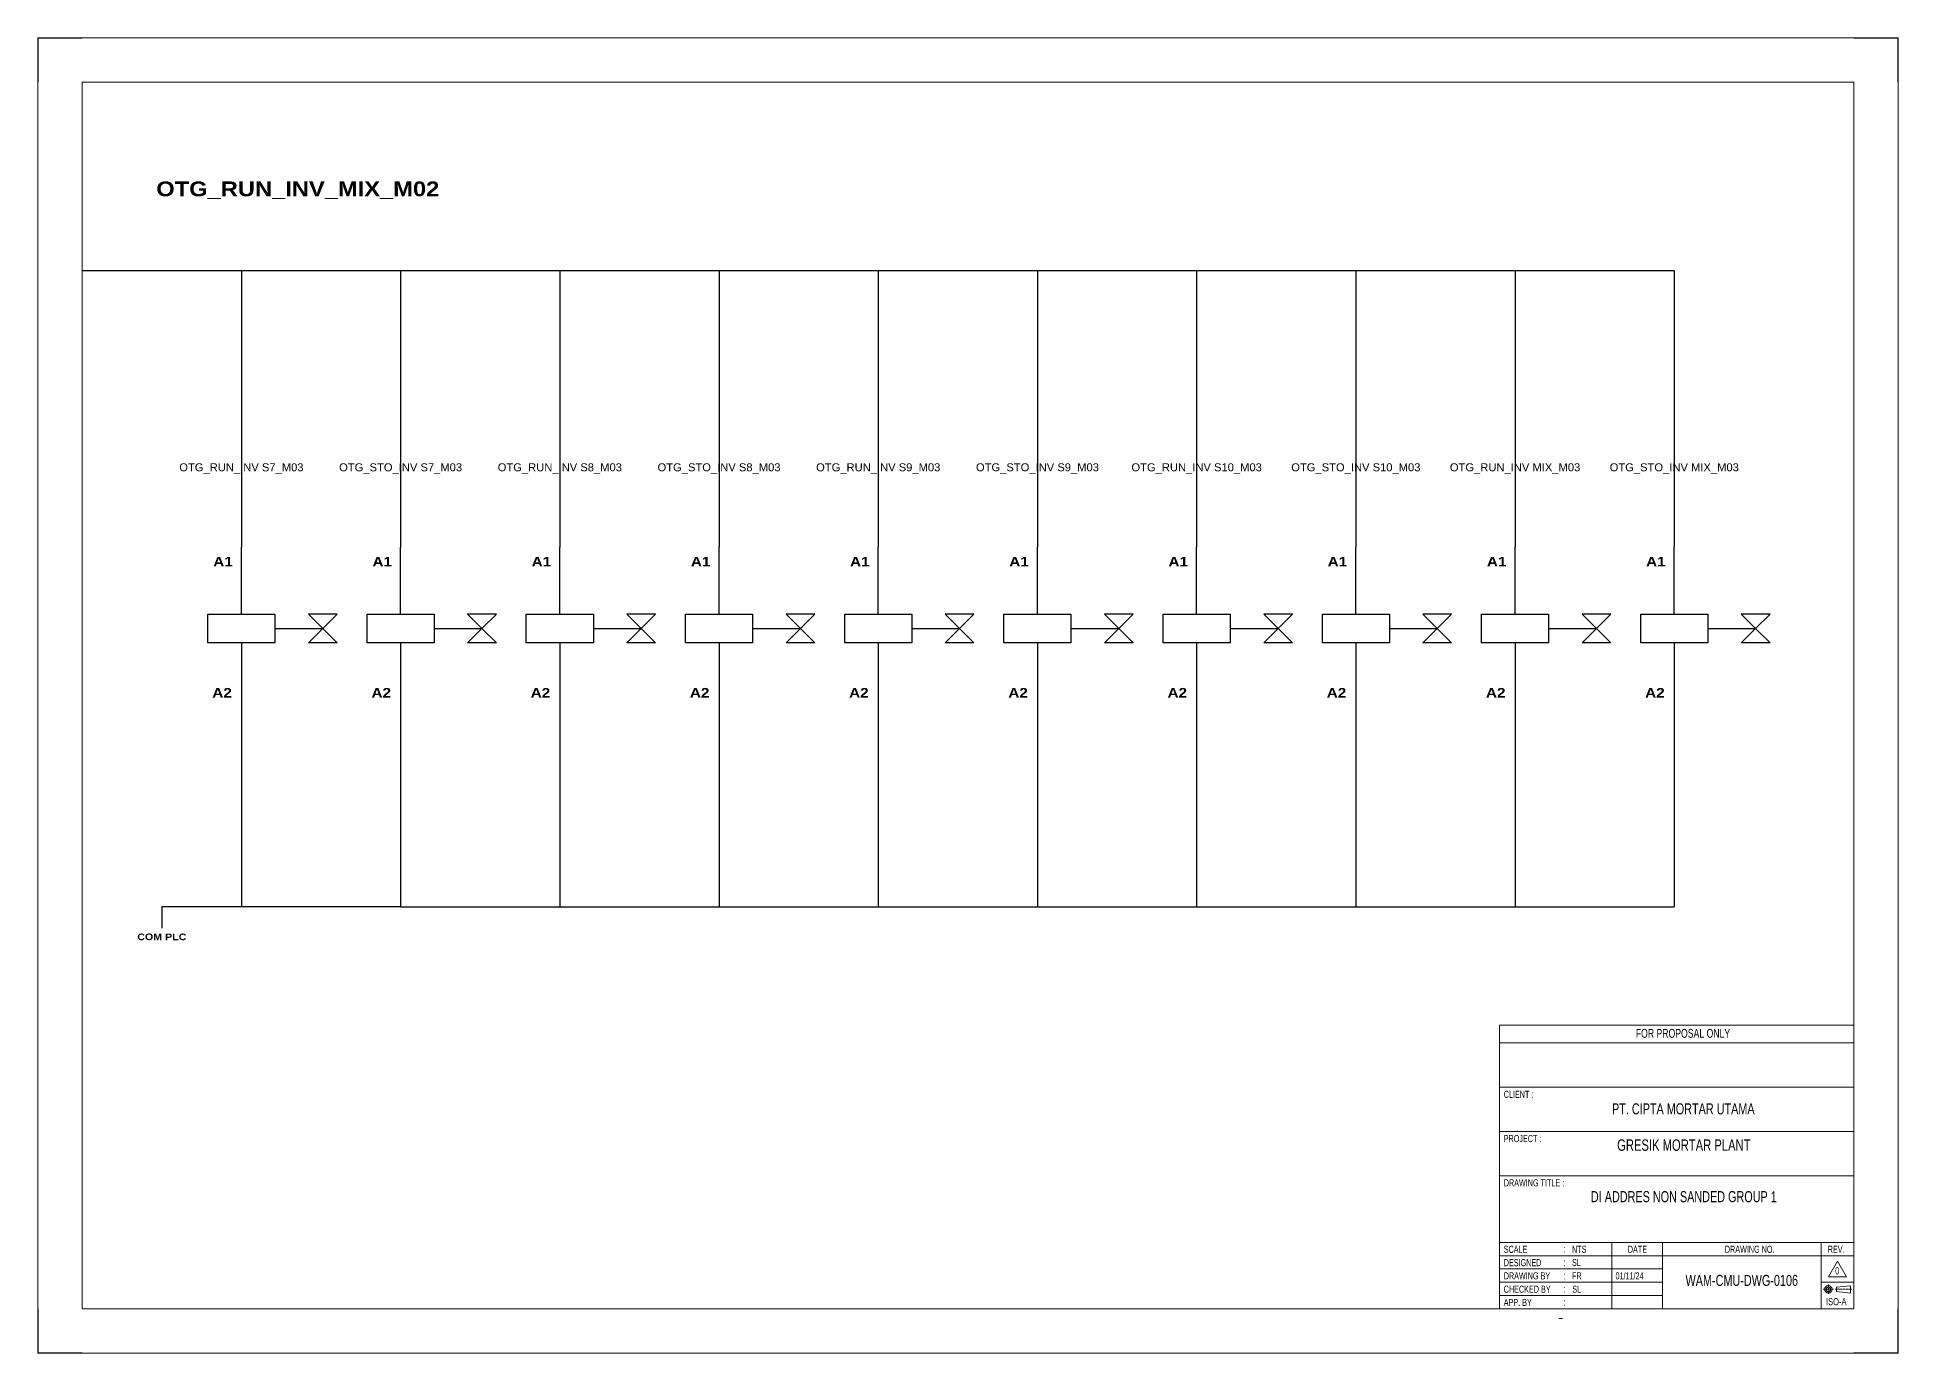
# Model space of a CAD drawing. Header units: centimetres. Extents: x 17259 to 54652, y 10858 to 53453.
# Drawn here: x 25036 to 31319, y 10858 to 15302 of the extents above; entities that cross this region are included whole.
import ezdxf
from ezdxf.enums import TextEntityAlignment as Align

# ---------------------------------------------------------------- set-up
doc = ezdxf.new("R2010")
doc.units = ezdxf.units.CM
doc.header["$MEASUREMENT"] = 0
doc.linetypes.add('CENTER', pattern=[2, 1.25, -0.25, 0.25, -0.25])
for name, color, linetype in [('1', 7, 'Continuous'), ('Etiket-Line-L', 7, 'Continuous'), ('EtIket-Line-S', 2, 'Continuous'), ('Etiket-Text-List0', 2, 'Continuous'), ('Etiket-Text-List1', 3, 'Continuous'), ('Etiket-Text-List2', 1, 'Continuous')]:
    doc.layers.add(name, color=color, linetype=linetype)
for name, color, linetype, lineweight in [('Center_line', 2, 'CENTER', 5), ('Etiket', 7, 'Continuous', 5), ('Object', 4, 'Continuous', 25)]:
    doc.layers.add(name, color=color, linetype=linetype, lineweight=lineweight)
doc.styles.add('Bold', font='ariblk.ttf', dxfattribs={"height": 25.4})
doc.styles.add('DIM', font='romans', dxfattribs={"height": 6.096})
doc.styles.get("Standard").update_dxf_attribs({"font": 'arial.ttf'})

# ---------------------------------------------------------------- blocks, each defined once
blk = doc.blocks.new('x5 Out Line')
at = {"const_width": 0.3}
for points in [[(9.65, 286.71), (0, 286.71), (0, 277.06)], [(405.45, 277.06), (405.45, 286.71), (395.8, 286.71)], [(0, 9.65), (0, 0), (9.65, 0)], [(405.45, 9.65), (405.45, 0), (395.8, 0)]]:
    blk.add_lwpolyline(points, dxfattribs=at)
at = {"lineweight": 15}
blk.add_lwpolyline([(395.8, 9.65), (395.8, 277.06), (9.65, 277.06), (9.65, 9.65)], close=True, dxfattribs=at)
at = {"layer": 'EtIket-Line-S', "lineweight": 9, "ltscale": 0.5}
blk.add_lwpolyline([(0, 0), (405.45, 0), (405.45, 286.71), (0, 286.71)], close=True, dxfattribs=at)
blk = doc.blocks.new('A$C6CDB76E5')
at = {"lineweight": 15}
for p, q in [((-196.2, 0), (-196.2, 157.1)), ((-196.2, 157.1), (0, 157.1)), ((0, 0), (0, 157.1)), ((-196.2, 147.3), (0, 147.3)), ((-196.2, 122.8), (0, 122.8)), ((-196.2, 98.2), (0, 98.2)), ((-196.2, 73.7), (0, 73.7)), ((-196.2, 36.8), (0, 36.8)), ((-134, 0), (-134, 36.8)), ((-105.9, 0), (-105.9, 36.8)), ((-18.1, 0), (-18.1, 36.8)), ((-196.2, 29.4), (0, 29.4)), ((-196.2, 22.1), (-105.9, 22.1)), ((-196.2, 14.7), (-105.9, 14.7)), ((-18.1, 14.7), (0, 14.7)), ((-196.2, 7.4), (-105.9, 7.4))]:
    blk.add_line(p, q, dxfattribs=at)
at = {"layer": 'Center_line', "lineweight": 13}
for p, q in [((-16.9, 10.8), (-11.3, 10.8)), ((-14.1, 13.5), (-14.1, 8)), ((-10.3, 10.8), (-1.2, 10.8))]:
    blk.add_line(p, q, dxfattribs=at)
at = {"layer": 'Etiket-Line-L', "lineweight": 15}
for p, q in [((0, 0), (0, 122.6)), ((-196.2, 0), (0, 0))]:
    blk.add_line(p, q, dxfattribs=at)
blk.add_lwpolyline([(-9, 26.4), (-4, 17.7), (-14.1, 17.7)], close=True, dxfattribs=at)
at = {"layer": 'Object', "lineweight": 15}
blk.add_lwpolyline([(-9.5, 9.5), (-1.9, 8.7), (-1.9, 12.8), (-9.5, 12)], close=True, dxfattribs=at)
for radius in [2.03, 1.27]:
    blk.add_circle((-14.1, 10.8), radius, dxfattribs=at)
at = {"layer": '1', "color": 3, "lineweight": 9, "width": 0.7}
blk.add_text('ISO-A', height=3.91, dxfattribs=at).set_placement((-15.4, 2))
at = {"layer": 'Etiket-Text-List0', "lineweight": 13, "width": 0.7}
for s, height, p in [('CLIENT :', 3.92, (-193.8, 116.8)), ('PROJECT :', 3.92, (-193.8, 92.3)), ('DRAWING TITLE :', 3.923, (-193.8, 67.8)), ('SCALE', 3.92, (-193.8, 31)), (':', 4.17, (-160.6, 31)), ('DATE', 3.92, (-125.1, 31)), ('DRAWING NO.', 3.923, (-71.4, 31)), ('REV.', 3.92, (-14.4, 31)), ('DESIGNED', 3.92, (-193.8, 23.6)), (':', 4.17, (-160.6, 23.6)), ('CHECKED BY ', 3.923, (-193.8, 8.9)), ('DRAWING BY', 3.92, (-193.8, 16.3)), (':', 4.17, (-160.6, 16.3)), (':', 4.17, (-160.6, 8.9)), ('APP. BY ', 3.92, (-193.8, 1.6)), (':', 4.17, (-160.6, 1.6))]:
    blk.add_text(s, height=height, dxfattribs=at).set_placement(p)
at = {"layer": 'Etiket-Text-List1', "lineweight": 9, "width": 0.7}
for tag, p in [('1:XXXX', (-156, 31)), ('EN', (-156, 23.6)), ('DD/MM/YY', (-131.3, 23.6)), ('1', (-10.3, 19.1)), ('EN', (-156, 16.3)), ('EN', (-155.8, 8.9)), ('DD/MM/YY', (-131.3, 16.3)), ('DD/MM/YY', (-131.3, 8.9)), ('EN', (-155.7, 1.6)), ('DD/MM/YY', (-131.3, 1.6))]:
    blk.add_attdef(tag, p, '', height=3.92, dxfattribs=at)
at = {"layer": 'Etiket-Text-List2', "lineweight": 13, "width": 0.7}
for tag, height, p in [('FOR FABRICATION', 4.9, (-94.6, 150.1)), ('CLIENT_NAME', 6.13, (-94.1, 107.7)), ('PROJECT_1', 4.9, (-94.1, 87.5)), ('PROJECT_2', 4.9, (-94.1, 79.2)), ('DRAWING_TITLE1', 6.13, (-94.1, 59)), ('DRAWING_TITLE2', 6.13, (-94.1, 49.9)), ('DRAWING_TITLE3', 6.13, (-94.1, 40.1)), ('LDP-X-XXX-AR-01', 6.13, (-62, 12.7))]:
    blk.add_attdef(tag, text='', height=height, dxfattribs=at).set_placement(p, align=Align.CENTER)

msp = doc.modelspace()

# ---------------------------------------------------------------- linework, layer by layer
at = {"color": 146, "ltscale": 50, "true_color": 0x105689}
for p, q in [((25188.2, 14515.3), (25725.5, 14515.3)), ((25725.5, 14515.3), (26262.8, 14515.3)), ((25725.5, 14515.3), (25725.5, 13580.5)), ((26262.8, 14515.3), (26800.1, 14515.3)), ((26262.8, 14515.3), (26262.8, 13580.5)), ((26800.1, 14515.3), (27337.4, 14515.3)), ((26800.1, 14515.3), (26800.1, 13580.5)), ((27337.4, 14515.3), (27874.7, 14515.3)), ((27337.4, 14515.3), (27337.4, 13580.5)), ((27874.7, 14515.3), (28412, 14515.3)), ((27874.7, 14515.3), (27874.7, 13580.5)), ((28412, 14515.3), (28949.3, 14515.3)), ((28412, 14515.3), (28412, 13580.5)), ((28949.3, 14515.3), (29486.6, 14515.3)), ((28949.3, 14515.3), (28949.3, 13580.5)), ((29486.6, 14515.3), (30023.9, 14515.3)), ((29486.6, 14515.3), (29486.6, 13580.5)), ((30023.9, 14515.3), (30561.2, 14515.3)), ((30023.9, 14515.3), (30023.9, 13580.5)), ((30561.2, 14515.3), (30561.2, 13580.5)), ((25725.5, 13038.3), (25725.5, 12366.7)), ((26262.8, 13031.3), (26262.8, 12366.7)), ((26800.1, 13031.3), (26800.1, 12366.7)), ((27337.4, 13031.3), (27337.4, 12366.7)), ((27874.7, 13031.3), (27874.7, 12366.7)), ((28412, 13031.3), (28412, 12366.7)), ((28949.3, 13031.3), (28949.3, 12366.7)), ((29486.6, 13031.3), (29486.6, 12366.7)), ((30023.9, 13031.3), (30023.9, 12366.7)), ((30561.2, 13031.3), (30561.2, 12366.7)), ((26263.7, 12366.7), (25456.9, 12366.7)), ((25456.9, 12366.7), (25456.9, 12294.7)), ((26263.7, 12366.7), (27339.2, 12366.7)), ((27339.2, 12366.7), (27339.2, 12366.7)), ((27339.2, 12366.7), (28414.7, 12366.7)), ((28414.7, 12366.7), (30561.2, 12366.7))]:
    msp.add_line(p, q, dxfattribs=at)
at = {"ltscale": 50}
for p, q in [((25725.5, 13354.4), (25725.5, 13580.5)), ((26262.8, 13354.4), (26262.8, 13580.5)), ((26800.1, 13354.4), (26800.1, 13580.5)), ((27337.4, 13354.4), (27337.4, 13580.5)), ((27874.7, 13354.4), (27874.7, 13580.5)), ((28412, 13354.4), (28412, 13580.5)), ((28949.3, 13354.4), (28949.3, 13580.5)), ((29486.6, 13354.4), (29486.6, 13580.5)), ((30023.9, 13354.4), (30023.9, 13580.5)), ((30561.2, 13354.4), (30561.2, 13580.5)), ((25725.5, 13257.4), (25725.5, 13031.3)), ((25838.6, 13305.9), (26000.1, 13305.9)), ((26262.8, 13257.4), (26262.8, 13031.3)), ((26375.9, 13305.9), (26537.4, 13305.9)), ((26800.1, 13257.4), (26800.1, 13031.3)), ((26913.2, 13305.9), (27074.7, 13305.9)), ((27337.4, 13257.4), (27337.4, 13031.3)), ((27450.5, 13305.9), (27612, 13305.9)), ((27874.7, 13257.4), (27874.7, 13031.3)), ((27987.8, 13305.9), (28149.3, 13305.9)), ((28412, 13257.4), (28412, 13031.3)), ((28525.1, 13305.9), (28686.6, 13305.9)), ((28949.3, 13257.4), (28949.3, 13031.3)), ((29062.4, 13305.9), (29223.9, 13305.9)), ((29486.6, 13257.4), (29486.6, 13031.3)), ((29599.7, 13305.9), (29761.2, 13305.9)), ((30023.9, 13257.4), (30023.9, 13031.3)), ((30137, 13305.9), (30298.5, 13305.9)), ((30561.2, 13257.4), (30561.2, 13031.3)), ((30674.3, 13305.9), (30835.8, 13305.9))]:
    msp.add_line(p, q, dxfattribs=at)
for points in [[(25612.4, 13354.4), (25838.6, 13354.4), (25838.6, 13257.4), (25612.4, 13257.4)], [(26000.1, 13305.9), (26048.6, 13354.4), (25951.7, 13354.4)], [(26149.7, 13354.4), (26375.9, 13354.4), (26375.9, 13257.4), (26149.7, 13257.4)], [(26537.4, 13305.9), (26585.9, 13354.4), (26489, 13354.4)], [(26687, 13354.4), (26913.2, 13354.4), (26913.2, 13257.4), (26687, 13257.4)], [(27074.7, 13305.9), (27123.2, 13354.4), (27026.3, 13354.4)], [(27224.3, 13354.4), (27450.5, 13354.4), (27450.5, 13257.4), (27224.3, 13257.4)], [(27612, 13305.9), (27660.5, 13354.4), (27563.6, 13354.4)], [(27761.6, 13354.4), (27987.8, 13354.4), (27987.8, 13257.4), (27761.6, 13257.4)], [(28149.3, 13305.9), (28197.8, 13354.4), (28100.9, 13354.4)], [(28298.9, 13354.4), (28525.1, 13354.4), (28525.1, 13257.4), (28298.9, 13257.4)], [(28686.6, 13305.9), (28735.1, 13354.4), (28638.2, 13354.4)], [(28836.2, 13354.4), (29062.4, 13354.4), (29062.4, 13257.4), (28836.2, 13257.4)], [(29223.9, 13305.9), (29272.4, 13354.4), (29175.5, 13354.4)], [(29373.5, 13354.4), (29599.7, 13354.4), (29599.7, 13257.4), (29373.5, 13257.4)], [(29761.2, 13305.9), (29809.7, 13354.4), (29712.8, 13354.4)], [(29910.8, 13354.4), (30137, 13354.4), (30137, 13257.4), (29910.8, 13257.4)], [(30298.5, 13305.9), (30347, 13354.4), (30250.1, 13354.4)], [(30448.1, 13354.4), (30674.3, 13354.4), (30674.3, 13257.4), (30448.1, 13257.4)], [(30835.8, 13305.9), (30884.3, 13354.4), (30787.4, 13354.4)], [(26000.1, 13305.9), (26048.6, 13257.4), (25951.7, 13257.4)], [(26537.4, 13305.9), (26585.9, 13257.4), (26489, 13257.4)], [(27074.7, 13305.9), (27123.2, 13257.4), (27026.3, 13257.4)], [(27612, 13305.9), (27660.5, 13257.4), (27563.6, 13257.4)], [(28149.3, 13305.9), (28197.8, 13257.4), (28100.9, 13257.4)], [(28686.6, 13305.9), (28735.1, 13257.4), (28638.2, 13257.4)], [(29223.9, 13305.9), (29272.4, 13257.4), (29175.5, 13257.4)], [(29761.2, 13305.9), (29809.7, 13257.4), (29712.8, 13257.4)], [(30298.5, 13305.9), (30347, 13257.4), (30250.1, 13257.4)], [(30835.8, 13305.9), (30884.3, 13257.4), (30787.4, 13257.4)]]:
    msp.add_lwpolyline(points, close=True, dxfattribs=at)

# ---------------------------------------------------------------- block references
at = {"layer": 'Etiket', "lineweight": 0}
ref = msp.add_blockref('A$C6CDB76E5', (31167.1, 11010), dxfattribs=dict(at, xscale=6.095870930054101, yscale=6.095870930054101, zscale=6.095870930054101))
ref.add_attrib('FOR FABRICATION', 'FOR PROPOSAL ONLY', dxfattribs={"layer": 'Etiket-Text-List2', "lineweight": 13, "height": 29.894, "width": 0.7}).set_placement((30590.6, 11924.9), align=Align.CENTER)
ref.add_attrib('CLIENT_NAME', 'PT. CIPTA MORTAR UTAMA', dxfattribs={"layer": 'Etiket-Text-List2', "lineweight": 13, "height": 37.368, "width": 0.7}).set_placement((30591.7, 11666.3), align=Align.CENTER)
ref.add_attrib('PROJECT_1', 'GRESIK MORTAR PLANT', dxfattribs={"layer": 'Etiket-Text-List2', "lineweight": 13, "height": 38.709, "width": 0.7}).set_placement((30593.5, 11543.3), align=Align.CENTER)
ref.add_attrib('DRAWING_TITLE1', 'DI ADDRES NON SANDED GROUP 1', dxfattribs={"layer": 'Etiket-Text-List2', "lineweight": 13, "height": 37.368, "width": 0.7}).set_placement((30593.5, 11369.9), align=Align.CENTER)
ref.add_attrib('1:XXXX', 'NTS', (30216.1, 11198.9), dxfattribs={"layer": 'Etiket-Text-List1', "lineweight": 13, "height": 23.92, "width": 0.7})
ref.add_attrib('EN', 'SL', (30216.1, 11154.1), dxfattribs={"layer": 'Etiket-Text-List1', "lineweight": 13, "height": 23.92, "width": 0.7})
ref.add_attrib('EN', 'FR', (30216.1, 11109.2), dxfattribs={"layer": 'Etiket-Text-List1', "lineweight": 13, "height": 23.92, "width": 0.7})
ref.add_attrib('DD/MM/YY', '01/11/24', (30362.9, 11109.2), dxfattribs={"layer": 'Etiket-Text-List1', "lineweight": 13, "height": 23.92, "width": 0.7})
ref.add_attrib('EN', 'SL', (30217, 11064.4), dxfattribs={"layer": 'Etiket-Text-List1', "lineweight": 13, "height": 23.92, "width": 0.7})
ref.add_attrib('LDP-X-XXX-AR-01', 'WAM-CMU-DWG-0106', dxfattribs={"layer": 'Etiket-Text-List2', "lineweight": 15, "height": 37.368, "width": 0.7}).set_placement((30789, 11087.2), align=Align.CENTER)
ref.add_attrib('1', '0', (31104.2, 11126.1), dxfattribs={"layer": 'Etiket-Text-List1', "lineweight": 13, "height": 23.9, "width": 0.7})
at = {"layer": 'Etiket-Line-L', "lineweight": 0}
ref = msp.add_blockref('x5 Out Line', (25038.7, 10860.5), dxfattribs=dict(at, xscale=15.48351216233742, yscale=15.48351216233742, zscale=15.48351216233742))
ref.add_attrib('FILE_NAME', '-', (30168.9, 10968.5), dxfattribs={"layer": 'Etiket-Text-List1', "lineweight": 13, "height": 21.7, "style": 'DIM', "width": 0.7})

# ---------------------------------------------------------------- texts
at = {"ltscale": 500, "style": 'Bold'}
msp.add_text('OTG_RUN_INV_MIX_M02', height=50, dxfattribs=at).set_placement((25438.2, 14765.3))
at = {"ltscale": 50}
for s, p in [('OTG_RUN_INV S7_M03', (25725.5, 13850.5)), ('OTG_STO_INV S7_M03', (26262.8, 13850.5)), ('OTG_RUN_INV S8_M03', (26800.1, 13850.5)), ('OTG_STO_INV S8_M03', (27337.4, 13850.5)), ('OTG_RUN_INV S9_M03', (27874.7, 13850.5)), ('OTG_STO_INV S9_M03', (28412, 13850.5)), ('OTG_RUN_INV S10_M03', (28949.3, 13850.5)), ('OTG_STO_INV S10_M03', (29486.6, 13850.5)), ('OTG_RUN_INV MIX_M03', (30023.9, 13850.5)), ('OTG_STO_INV MIX_M03', (30561.2, 13850.5))]:
    msp.add_text(s, height=27, dxfattribs=at).set_placement(p, align=Align.MIDDLE_CENTER)
at = {"ltscale": 500, "style": 'Bold'}
for p in [(25696.4, 13548.2), (26233.7, 13548.2), (26771, 13548.2), (27308.3, 13548.2), (27845.6, 13548.2), (28382.9, 13548.2), (28920.2, 13548.2), (29457.5, 13548.2), (29994.8, 13548.2), (30532.1, 13548.2)]:
    msp.add_text('A1', height=32.31, dxfattribs=at).set_placement(p, align=Align.TOP_RIGHT)
for p in [(25693.2, 13063.6), (26230.5, 13063.6), (26767.8, 13063.6), (27305.1, 13063.6), (27842.4, 13063.6), (28379.7, 13063.6), (28917, 13063.6), (29454.3, 13063.6), (29991.6, 13063.6), (30528.9, 13063.6)]:
    msp.add_text('A2', height=32.31, dxfattribs=at).set_placement(p, align=Align.BOTTOM_RIGHT)
at = {"ltscale": 50, "style": 'Bold'}
msp.add_text('COM PLC', height=22.5, dxfattribs=at).set_placement((25456.9, 12276.7), align=Align.TOP_CENTER)

doc.saveas('drawing.dxf')
